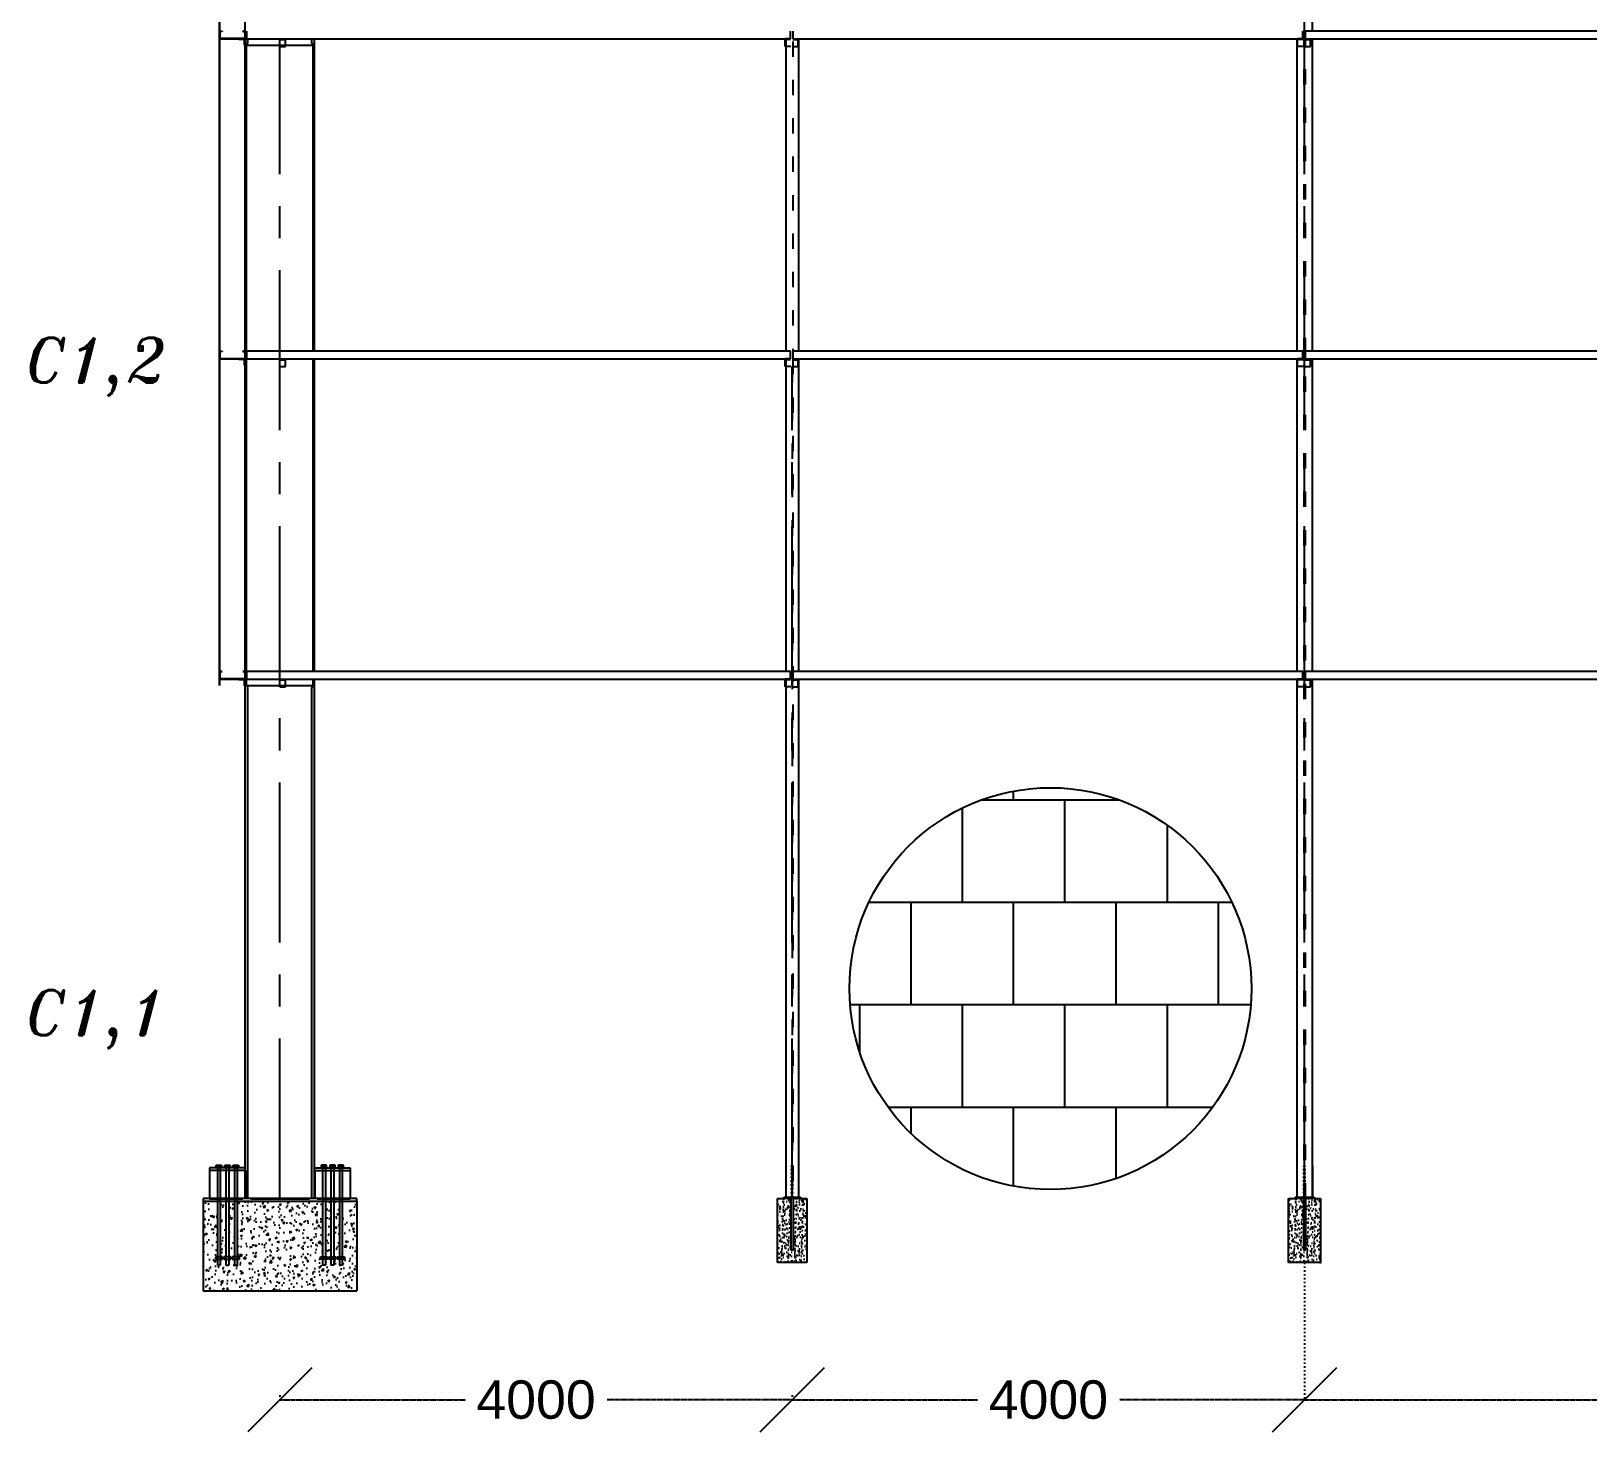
# Model space of a CAD drawing. Header units: inches. Extents: x -15 to 1885144, y -42615 to 866270.
# Drawn here: x 1633093 to 1645245, y 146264 to 157203 of the extents above; entities that cross this region are included whole.
import ezdxf

# ---------------------------------------------------------------- set-up
doc = ezdxf.new("R2010")
doc.units = ezdxf.units.IN
doc.header["$LTSCALE"] = 100
doc.header["$MEASUREMENT"] = 0
for name, pattern in [('CENTER', [2, 1.25, -0.25, 0.25, -0.25]), ('dash line', [30, 12, -18]), ('dash scaled', [15, 12, -3]), ('PHANTOM2', [1.25, 0.625, -0.125, 0.125, -0.125, 0.125, -0.125])]:
    doc.linetypes.add(name, pattern=pattern)
for name, color, linetype in [('axis', 8, 'PHANTOM2'), ('bolt', 1, 'Continuous'), ('corrugated sheet', 6, 'Continuous'), ('dimensions', 10, 'PHANTOM2'), ('layout', 7, 'Continuous'), ('pedestal', 9, 'Continuous'), ('purlins', 4, 'Continuous'), ('sections', 3, 'Continuous'), ('text', 3, 'Continuous')]:
    doc.layers.add(name, color=color, linetype=linetype)
doc.layers.add('weld', color=2, linetype='Continuous', lineweight=35)
doc.styles.get("Standard").update_dxf_attribs({"font": 'arial.ttf'})
doc.styles.add('TEXT-3', font='ITALICT.shx', dxfattribs={"height": 350})
doc.dimstyles.new('Dim_1', dxfattribs={"dimtxt": 300, "dimasz": 500, "dimexe": 0.0625, "dimexo": 0.0625, "dimgap": 100, "dimtad": 0, "dimtih": 1, "dimtoh": 1, "dimdec": 0, "dimzin": 0, "dimdsep": 46, "dimtxsty": 'Standard', "dimblk": 'OBLIQUE', "dimcen": 0.09, "dimclrd": 256, "dimclre": 256, "dimclrt": 256, "dimadec": 0, "dimazin": 0, "dimtm": 1e-09, "dimtfac": 1, "dimtdec": 0, "dimtofl": 0, "dimtmove": 0, "dimatfit": 3, "dimfxl": 1, "dimtfillclr": 256, "dimtolj": 1, "dimtzin": 0, "dimlwe": -1, "dimarcsym": 0})

# ---------------------------------------------------------------- blocks, each defined once
blk = doc.blocks.new('_Oblique')
at = {"color": 0, "linetype": 'ByBlock', "lineweight": -2}
blk.add_line((-0.5, -0.5), (0.5, 0.5), dxfattribs=at)
blk = doc.blocks.new('*D1388')
at = {"layer": 'Defpoints', "color": 0, "ltscale": 0.01, "transparency": 16777216}
for p in [(1635034, 146550), (1639034, 146550), (1639034, 146514)]:
    blk.add_point(p, dxfattribs=at)
at = {"layer": 'dimensions', "linetype": 'dash line', "ltscale": 0.01, "transparency": 16777216}
for p, q in [((1635034, 146550), (1635034, 146514)), ((1639034, 146550), (1639034, 146514))]:
    blk.add_line(p, q, dxfattribs=at)
at = {"layer": 'dimensions', "lineweight": -2, "ltscale": 0.01, "transparency": 16777216}
for p, q in [((1635034, 146514), (1636481, 146514)), ((1639034, 146514), (1637588, 146514))]:
    blk.add_line(p, q, dxfattribs=at)
at = {"layer": 'dimensions', "lineweight": -2, "ltscale": 0.01, "transparency": 16777216, "xscale": 500, "yscale": 500, "zscale": 500, "rotation": 180}
blk.add_blockref('_Oblique', (1635034, 146514), dxfattribs=at)
at = {"layer": 'dimensions', "lineweight": -2, "ltscale": 0.01, "transparency": 16777216, "xscale": 500, "yscale": 500, "zscale": 500}
blk.add_blockref('_Oblique', (1639034, 146514), dxfattribs=at)
at = {"layer": 'dimensions', "ltscale": 0.01, "transparency": 16777216, "insert": (1637034, 146514), "char_height": 300, "attachment_point": 5}
blk.add_mtext('\\A1;4000', dxfattribs=at)
blk = doc.blocks.new('*D1389')
at = {"layer": 'Defpoints', "color": 0, "ltscale": 0.01, "transparency": 16777216}
for p in [(1643034, 147586), (1639034, 146514), (1643034, 146514)]:
    blk.add_point(p, dxfattribs=at)
at = {"layer": 'dimensions', "linetype": 'dash line', "ltscale": 0.01, "transparency": 16777216}
for p, q in [((1643034, 147586), (1643034, 146514)), ((1639034, 146514), (1639034, 146514))]:
    blk.add_line(p, q, dxfattribs=at)
at = {"layer": 'dimensions', "lineweight": -2, "ltscale": 0.01, "transparency": 16777216}
for p, q in [((1639034, 146514), (1640481, 146514)), ((1643034, 146514), (1641588, 146514))]:
    blk.add_line(p, q, dxfattribs=at)
at = {"layer": 'dimensions', "lineweight": -2, "ltscale": 0.01, "transparency": 16777216, "xscale": 500, "yscale": 500, "zscale": 500, "rotation": 180}
blk.add_blockref('_Oblique', (1639034, 146514), dxfattribs=at)
at = {"layer": 'dimensions', "lineweight": -2, "ltscale": 0.01, "transparency": 16777216, "xscale": 500, "yscale": 500, "zscale": 500}
blk.add_blockref('_Oblique', (1643034, 146514), dxfattribs=at)
at = {"layer": 'dimensions', "ltscale": 0.01, "transparency": 16777216, "insert": (1641034, 146514), "char_height": 300, "attachment_point": 5}
blk.add_mtext('\\A1;4000', dxfattribs=at)
blk = doc.blocks.new('*D1390')
at = {"layer": 'Defpoints', "color": 0, "ltscale": 0.01, "transparency": 16777216}
for p in [(1643034, 147586), (1652034, 147586), (1652034, 146514)]:
    blk.add_point(p, dxfattribs=at)
at = {"layer": 'dimensions', "linetype": 'dash line', "ltscale": 0.01, "transparency": 16777216}
for p, q in [((1643034, 147586), (1643034, 146514)), ((1652034, 147586), (1652034, 146514))]:
    blk.add_line(p, q, dxfattribs=at)
at = {"layer": 'dimensions', "lineweight": -2, "ltscale": 0.01, "transparency": 16777216}
for p, q in [((1643034, 146514), (1646987, 146514)), ((1652034, 146514), (1648082, 146514))]:
    blk.add_line(p, q, dxfattribs=at)
at = {"layer": 'dimensions', "lineweight": -2, "ltscale": 0.01, "transparency": 16777216, "xscale": 500, "yscale": 500, "zscale": 500, "rotation": 180}
blk.add_blockref('_Oblique', (1643034, 146514), dxfattribs=at)
at = {"layer": 'dimensions', "lineweight": -2, "ltscale": 0.01, "transparency": 16777216, "xscale": 500, "yscale": 500, "zscale": 500}
blk.add_blockref('_Oblique', (1652034, 146514), dxfattribs=at)
at = {"layer": 'dimensions', "ltscale": 0.01, "transparency": 16777216, "insert": (1647534, 146514), "char_height": 300, "attachment_point": 5}
blk.add_mtext('\\A1;9000', dxfattribs=at)

msp = doc.modelspace()

# ---------------------------------------------------------------- hatches: boundary and pattern name
at = {"layer": 'bolt', "ltscale": 0.01}
h = msp.add_hatch(color=256, dxfattribs=at)
h.dxf.hatch_style = 1
h.paths.add_polyline_path([(1639044.295, 148086.301), (1639044.295, 148096.301), (1639024.295, 148096.301), (1639024.295, 148086.301)])
h = msp.add_hatch(color=256, dxfattribs=at)
h.dxf.hatch_style = 1
h.paths.add_polyline_path([(1643044.378, 148086.301), (1643044.378, 148096.301), (1643024.378, 148096.301), (1643024.378, 148086.301)])
at = {"layer": 'layout', "ltscale": 0.01}
h = msp.add_hatch(dxfattribs=at)
h.set_pattern_fill('AR-B88', color=256, scale=100)
h.set_pattern_definition([(0, (-13237.9, 0), (0, 800), []), (90, (-13237.92, 0), (-400, 800), [800, -800])])
h.paths.add_polyline_path([(1642618.654, 149725.372, 1), (1639480.53, 149725.372, 1)])
at = {"layer": 'pedestal', "ltscale": 10}
h = msp.add_hatch(dxfattribs=at)
h.set_pattern_fill('AR-CONC', color=256, scale=19)
h.set_pattern_definition([(50, (686760.47, 104730.86), (136.279435, -11.922906), [14.25, -156.75]), (355, (686760.47, 104730.86), (-26.362753, 142.916505), [11.4, -125.4]), (100.451444, (686771.83, 104729.86), (109.91668, 130.993598), [12.110636, -133.217001]), (46.1842, (686760.47, 104768.86), (202.775853, -31.448663), [21.375, -235.125]), (96.635635, (686777.37, 104766.24), (177.58577, 185.082534), [18.165965, -199.825614]), (351.184164, (686760.47, 104768.86), (177.58577, 185.082534), [17.1, -188.1]), (21, (686779.47, 104759.36), (113.41234, -76.497589), [14.25, -156.75]), (326, (686779.47, 104759.36), (46.229913, 137.778509), [11.4, -125.4]), (71.451445, (686788.92, 104752.98), (159.642252, 61.280919), [12.110636, -133.217001]), (37.5, (686760.47, 104730.857), (2.3103725, 63.2498322), [0, -123.88, 0, -127.3, 0, -125.875]), (7.5, (686760.47, 104730.86), (49.983212, 74.9382253), [0, -72.58, 0, -121.03, 0, -47.975]), (327.5, (686718.1, 104730.857), (101.426263, -4.2854256), [0, -47.5, 0, -148.2, 0, -196.65]), (317.5, (686699.1, 104730.86), (110.805372, 19.019947), [0, -61.75, 0, -98.42, 0, -139.65])])
h.paths.add_polyline_path([(1635367.378, 148066.301), (1634701.378, 148066.301), (1634701.378, 147631.301), (1634717.878, 147631.301), (1634717.878, 147611.301), (1634701.378, 147611.301), (1634701.378, 147566.301), (1634679.378, 147566.301), (1634679.378, 147611.301), (1634662.878, 147611.301), (1634662.878, 147631.301), (1634679.378, 147631.301), (1634679.378, 148066.301), (1634635.378, 148066.301), (1634635.378, 147631.301), (1634651.878, 147631.301), (1634651.878, 147611.301), (1634635.378, 147611.301), (1634635.378, 147566.301), (1634613.378, 147566.301), (1634613.378, 147611.301), (1634596.878, 147611.301), (1634596.878, 147631.301), (1634613.378, 147631.301), (1634613.378, 148066.301), (1634569.378, 148066.301), (1634569.378, 147631.301), (1634585.878, 147631.301), (1634585.878, 147611.301), (1634569.378, 147611.301), (1634569.378, 147566.301), (1634547.378, 147566.301), (1634547.378, 147611.301), (1634530.878, 147611.301), (1634530.878, 147631.301), (1634547.378, 147631.301), (1634547.378, 148066.301), (1634434.378, 148066.301), (1634434.378, 147366.301), (1635634.378, 147366.301), (1635634.378, 148066.301), (1635521.378, 148066.301), (1635521.378, 147631.301), (1635537.878, 147631.301), (1635537.878, 147611.301), (1635521.378, 147611.301), (1635521.378, 147566.301), (1635499.378, 147566.301), (1635499.378, 147611.301), (1635482.878, 147611.301), (1635482.878, 147631.301), (1635499.378, 147631.301), (1635499.378, 148066.301), (1635455.378, 148066.301), (1635455.378, 147631.301), (1635471.878, 147631.301), (1635471.878, 147611.301), (1635455.378, 147611.301), (1635455.378, 147566.301), (1635433.378, 147566.301), (1635433.378, 147611.301), (1635416.878, 147611.301), (1635416.878, 147631.301), (1635433.378, 147631.301), (1635433.378, 148066.301), (1635389.378, 148066.301), (1635389.378, 147631.301), (1635405.878, 147631.301), (1635405.878, 147611.301), (1635389.378, 147611.301), (1635389.378, 147566.301), (1635367.378, 147566.301), (1635367.378, 147611.301), (1635350.878, 147611.301), (1635350.878, 147631.301), (1635367.378, 147631.301)])
h.paths.add_polyline_path([(1634604.719, 147435.21), (1634684.637, 147435.21), (1634684.637, 147476.425), (1634604.719, 147476.425)], flags=24)
h.paths.add_polyline_path([(1634978.028, 147375.786), (1635089.023, 147375.786), (1635089.023, 147417), (1634978.028, 147417)], flags=24)
at = {"layer": 'pedestal', "ltscale": 0.01}
h = msp.add_hatch(dxfattribs=at)
h.set_pattern_fill('AR-CONC', color=256, scale=10)
h.set_pattern_definition([(50, (688453.67, 103224.605), (71.7260183, -6.2752135), [7.5, -82.5]), (355, (688453.67, 103224.605), (-13.8751334, 75.2192134), [6, -66]), (100.4514445, (688459.65, 103224.08), (57.8508847, 68.943999), [6.374019, -70.114211]), (46.1842, (688453.67, 103244.605), (106.724133, -16.551928), [11.25, -123.75]), (96.635635, (688462.56, 103243.23), (93.466195, 97.41186), [9.561034, -105.171376]), (351.184164, (688453.67, 103244.6), (93.466195, 97.41186), [9, -99]), (21, (688463.67, 103239.605), (59.6907052, -40.261889), [7.5, -82.5]), (326, (688463.67, 103239.605), (24.331533, 72.5150045), [6, -66]), (71.451445, (688468.644, 103236.25), (84.0222377, 32.2531153), [6.374019, -70.114211]), (37.5, (688453.67, 103224.605), (1.2159855, 33.2893854), [0, -65.2, 0, -67, 0, -66.25]), (7.5, (688453.67, 103224.605), (26.3069537, 39.4411712), [0, -38.2, 0, -63.7, 0, -25.25]), (327.5, (688431.37, 103224.605), (53.3822436, -2.2554872), [0, -25, 0, -78, 0, -103.5]), (317.5, (688421.37, 103224.605), (58.318617, 10.0104982), [0, -32.5, 0, -51.8, 0, -73.5])])
h.paths.add_polyline_path([(1639149.378, 147586.301), (1639149.378, 148086.301), (1639109.378, 148086.301), (1639044.295, 148086.301), (1639044.295, 147686.301), (1639024.295, 147686.301), (1639024.295, 148086.301), (1638959.378, 148086.301), (1638919.378, 148086.301), (1638919.378, 147586.301)])
h = msp.add_hatch(dxfattribs=at)
h.set_pattern_fill('AR-CONC', color=256, scale=10)
h.set_pattern_definition([(50, (692453.753, 103224.605), (71.7260183, -6.2752135), [7.5, -82.5]), (355, (692453.75, 103224.605), (-13.8751334, 75.2192134), [6, -66]), (100.4514445, (692459.73, 103224.08), (57.8508847, 68.943999), [6.374019, -70.114211]), (46.1842, (692453.75, 103244.605), (106.724133, -16.551928), [11.25, -123.75]), (96.635635, (692462.65, 103243.23), (93.466195, 97.41186), [9.561034, -105.171376]), (351.184164, (692453.75, 103244.6), (93.466195, 97.41186), [9, -99]), (21, (692463.753, 103239.605), (59.6907052, -40.261889), [7.5, -82.5]), (326, (692463.75, 103239.605), (24.331533, 72.5150045), [6, -66]), (71.451445, (692468.73, 103236.25), (84.0222377, 32.2531153), [6.374019, -70.114211]), (37.5, (692453.753, 103224.605), (1.2159855, 33.2893854), [0, -65.2, 0, -67, 0, -66.25]), (7.5, (692453.753, 103224.605), (26.3069537, 39.4411712), [0, -38.2, 0, -63.7, 0, -25.25]), (327.5, (692431.453, 103224.605), (53.3822436, -2.2554872), [0, -25, 0, -78, 0, -103.5]), (317.5, (692421.453, 103224.605), (58.318617, 10.0104982), [0, -32.5, 0, -51.8, 0, -73.5])])
h.paths.add_polyline_path([(1643159.462, 147586.301), (1643159.462, 148086.301), (1643109.462, 148086.301), (1643044.378, 148086.301), (1643044.378, 147686.301), (1643024.378, 147686.301), (1643024.378, 148086.301), (1642959.462, 148086.301), (1642909.462, 148086.301), (1642909.462, 147586.301)])
at = {"layer": 'purlins', "ltscale": 10}
h = msp.add_hatch(color=256, dxfattribs=at)
h.dxf.hatch_style = 1
h.paths.add_polyline_path([(1634731.878, 157143.095), (1634731.878, 157138.095), (1634741.878, 157138.095), (1634741.878, 157143.095)])
h = msp.add_hatch(color=256, dxfattribs=at)
h.dxf.hatch_style = 1
h.paths.add_polyline_path([(1634731.878, 157143.095), (1634731.878, 157138.095), (1634741.878, 157138.095), (1634741.878, 157143.095)])
at = {"layer": 'purlins', "ltscale": 0.01}
h = msp.add_hatch(color=256, dxfattribs=at)
h.dxf.hatch_style = 1
h.paths.add_polyline_path([(1635064.378, 157137.095), (1635064.378, 157143.095), (1635054.378, 157143.095), (1635054.378, 157137.095)])
h = msp.add_hatch(color=256, dxfattribs=at)
h.dxf.hatch_style = 1
h.paths.add_polyline_path([(1638994.378, 157137.095), (1638994.378, 157143.095), (1639004.378, 157143.095), (1639004.378, 157137.095)])
h = msp.add_hatch(color=256, dxfattribs=at)
h.dxf.hatch_style = 1
h.paths.add_polyline_path([(1639064.378, 157137.095), (1639064.378, 157143.095), (1639054.378, 157143.095), (1639054.378, 157137.095)])
h = msp.add_hatch(color=256, dxfattribs=at)
h.dxf.hatch_style = 1
h.paths.add_polyline_path([(1642994.378, 157137.095), (1642994.378, 157143.095), (1643004.378, 157143.095), (1643004.378, 157137.095)])
h = msp.add_hatch(color=256, dxfattribs=at)
h.dxf.hatch_style = 1
h.paths.add_polyline_path([(1643064.378, 157137.095), (1643064.378, 157143.095), (1643054.378, 157143.095), (1643054.378, 157137.095)])
at = {"layer": 'purlins', "ltscale": 10}
h = msp.add_hatch(color=256, dxfattribs=at)
h.dxf.hatch_style = 1
h.paths.add_polyline_path([(1634731.878, 154643.095), (1634731.878, 154638.095), (1634741.878, 154638.095), (1634741.878, 154643.095)])
h = msp.add_hatch(color=256, dxfattribs=at)
h.dxf.hatch_style = 1
h.paths.add_polyline_path([(1634731.878, 154643.095), (1634731.878, 154638.095), (1634741.878, 154638.095), (1634741.878, 154643.095)])
at = {"layer": 'purlins', "ltscale": 0.01}
h = msp.add_hatch(color=256, dxfattribs=at)
h.dxf.hatch_style = 1
h.paths.add_polyline_path([(1635064.378, 154637.095), (1635064.378, 154643.095), (1635054.378, 154643.095), (1635054.378, 154637.095)])
h = msp.add_hatch(color=256, dxfattribs=at)
h.dxf.hatch_style = 1
h.paths.add_polyline_path([(1638994.378, 154637.095), (1638994.378, 154643.095), (1639004.378, 154643.095), (1639004.378, 154637.095)])
h = msp.add_hatch(color=256, dxfattribs=at)
h.dxf.hatch_style = 1
h.paths.add_polyline_path([(1639064.378, 154637.095), (1639064.378, 154643.095), (1639054.378, 154643.095), (1639054.378, 154637.095)])
h = msp.add_hatch(color=256, dxfattribs=at)
h.dxf.hatch_style = 1
h.paths.add_polyline_path([(1642994.378, 154637.095), (1642994.378, 154643.095), (1643004.378, 154643.095), (1643004.378, 154637.095)])
h = msp.add_hatch(color=256, dxfattribs=at)
h.dxf.hatch_style = 1
h.paths.add_polyline_path([(1643064.378, 154637.095), (1643064.378, 154643.095), (1643054.378, 154643.095), (1643054.378, 154637.095)])
at = {"layer": 'purlins', "ltscale": 10}
h = msp.add_hatch(color=256, dxfattribs=at)
h.dxf.hatch_style = 1
h.paths.add_polyline_path([(1634731.878, 152143.095), (1634731.878, 152138.095), (1634741.878, 152138.095), (1634741.878, 152143.095)])
at = {"layer": 'purlins', "ltscale": 0.01}
h = msp.add_hatch(color=256, dxfattribs=at)
h.dxf.hatch_style = 1
h.paths.add_polyline_path([(1635064.378, 152137.095), (1635064.378, 152143.095), (1635054.378, 152143.095), (1635054.378, 152137.095)])
h = msp.add_hatch(color=256, dxfattribs=at)
h.dxf.hatch_style = 1
h.paths.add_polyline_path([(1638994.378, 152137.095), (1638994.378, 152143.095), (1639004.378, 152143.095), (1639004.378, 152137.095)])
h = msp.add_hatch(color=256, dxfattribs=at)
h.dxf.hatch_style = 1
h.paths.add_polyline_path([(1639064.378, 152137.095), (1639064.378, 152143.095), (1639054.378, 152143.095), (1639054.378, 152137.095)])
h = msp.add_hatch(color=256, dxfattribs=at)
h.dxf.hatch_style = 1
h.paths.add_polyline_path([(1642994.378, 152137.095), (1642994.378, 152143.095), (1643004.378, 152143.095), (1643004.378, 152137.095)])
h = msp.add_hatch(color=256, dxfattribs=at)
h.dxf.hatch_style = 1
h.paths.add_polyline_path([(1643064.378, 152137.095), (1643064.378, 152143.095), (1643054.378, 152143.095), (1643054.378, 152137.095)])

# ---------------------------------------------------------------- linework, layer by layer
at = {"layer": 'axis', "linetype": 'CENTER', "ltscale": 10}
for p, q in [((1643034.378, 148086.301), (1643034.378, 165895.986)), ((1635034.378, 148086.301), (1635034.378, 157143.095)), ((1639034.378, 148086.301), (1639034.378, 154583.095))]:
    msp.add_line(p, q, dxfattribs=at)
at = {"layer": 'bolt'}
for p, q in [((1634537.378, 148326.301), (1634537.378, 148346.301)), ((1634537.378, 148346.301), (1634579.378, 148346.301)), ((1634547.378, 148326.301), (1634537.378, 148326.301)), ((1634547.378, 148346.301), (1634547.378, 148326.301)), ((1634558.378, 148346.301), (1634558.378, 148326.301)), ((1634569.378, 148346.301), (1634569.378, 148326.301)), ((1634579.378, 148346.301), (1634579.378, 148326.301)), ((1634603.378, 148326.301), (1634603.378, 148346.301)), ((1634603.378, 148346.301), (1634645.378, 148346.301)), ((1634613.378, 148346.301), (1634613.378, 148326.301)), ((1634624.378, 148346.301), (1634624.378, 148326.301)), ((1634635.378, 148346.301), (1634635.378, 148326.301)), ((1634645.378, 148346.301), (1634645.378, 148326.301)), ((1634669.378, 148326.301), (1634669.378, 148346.301)), ((1634669.378, 148346.301), (1634711.378, 148346.301)), ((1634679.378, 148346.301), (1634679.378, 148326.301)), ((1634690.378, 148346.301), (1634690.378, 148326.301)), ((1634701.378, 148346.301), (1634701.378, 148326.301)), ((1634711.378, 148346.301), (1634711.378, 148326.301)), ((1635399.378, 148346.301), (1635357.378, 148346.301)), ((1635357.378, 148346.301), (1635357.378, 148326.301)), ((1635367.378, 148346.301), (1635367.378, 148326.301)), ((1635378.378, 148346.301), (1635378.378, 148326.301)), ((1635389.378, 148346.301), (1635389.378, 148326.301)), ((1635399.378, 148326.301), (1635399.378, 148346.301)), ((1635465.378, 148346.301), (1635423.378, 148346.301)), ((1635423.378, 148346.301), (1635423.378, 148326.301)), ((1635433.378, 148346.301), (1635433.378, 148326.301)), ((1635444.378, 148346.301), (1635444.378, 148326.301)), ((1635455.378, 148346.301), (1635455.378, 148326.301)), ((1635465.378, 148326.301), (1635465.378, 148346.301)), ((1635531.378, 148346.301), (1635489.378, 148346.301)), ((1635489.378, 148346.301), (1635489.378, 148326.301)), ((1635499.378, 148346.301), (1635499.378, 148326.301)), ((1635510.378, 148346.301), (1635510.378, 148326.301)), ((1635521.378, 148346.301), (1635521.378, 148326.301)), ((1635521.378, 148326.301), (1635531.378, 148326.301)), ((1635531.378, 148326.301), (1635531.378, 148346.301)), ((1634547.378, 148066.301), (1634547.378, 147566.301)), ((1634569.378, 148066.301), (1634569.378, 147566.301)), ((1634613.378, 148066.301), (1634613.378, 147566.301)), ((1634635.378, 148066.301), (1634635.378, 147566.301)), ((1634679.378, 148066.301), (1634679.378, 147566.301)), ((1634701.378, 148066.301), (1634701.378, 147566.301)), ((1635367.378, 148066.301), (1635367.378, 147566.301)), ((1635389.378, 148066.301), (1635389.378, 147566.301)), ((1635433.378, 148066.301), (1635433.378, 147566.301)), ((1635455.378, 148066.301), (1635455.378, 147566.301)), ((1635499.378, 148066.301), (1635499.378, 147566.301)), ((1635521.378, 148066.301), (1635521.378, 147566.301)), ((1634585.878, 147631.301), (1634530.878, 147631.301)), ((1634530.878, 147631.301), (1634530.878, 147611.301)), ((1634530.878, 147611.301), (1634585.878, 147611.301)), ((1634547.378, 147566.301), (1634569.378, 147566.301)), ((1634585.878, 147611.301), (1634585.878, 147631.301)), ((1634651.878, 147631.301), (1634596.878, 147631.301)), ((1634596.878, 147631.301), (1634596.878, 147611.301)), ((1634596.878, 147611.301), (1634651.878, 147611.301)), ((1634613.378, 147566.301), (1634635.378, 147566.301)), ((1634651.878, 147611.301), (1634651.878, 147631.301)), ((1634717.878, 147631.301), (1634662.878, 147631.301)), ((1634662.878, 147631.301), (1634662.878, 147611.301)), ((1634662.878, 147611.301), (1634717.878, 147611.301)), ((1634679.378, 147566.301), (1634701.378, 147566.301)), ((1634717.878, 147611.301), (1634717.878, 147631.301)), ((1635350.878, 147631.301), (1635405.878, 147631.301)), ((1635350.878, 147611.301), (1635350.878, 147631.301)), ((1635405.878, 147611.301), (1635350.878, 147611.301)), ((1635389.378, 147566.301), (1635367.378, 147566.301)), ((1635405.878, 147631.301), (1635405.878, 147611.301)), ((1635416.878, 147631.301), (1635471.878, 147631.301)), ((1635416.878, 147611.301), (1635416.878, 147631.301)), ((1635471.878, 147611.301), (1635416.878, 147611.301)), ((1635455.378, 147566.301), (1635433.378, 147566.301)), ((1635471.878, 147631.301), (1635471.878, 147611.301)), ((1635482.878, 147631.301), (1635537.878, 147631.301)), ((1635482.878, 147611.301), (1635482.878, 147631.301)), ((1635537.878, 147611.301), (1635482.878, 147611.301)), ((1635521.378, 147566.301), (1635499.378, 147566.301)), ((1635537.878, 147631.301), (1635537.878, 147611.301))]:
    msp.add_line(p, q, dxfattribs=at)
at = {"layer": 'bolt', "linetype": 'dash scaled'}
for p, q in [((1634547.378, 148326.301), (1634547.378, 148066.301)), ((1634569.378, 148326.301), (1634569.378, 148066.301)), ((1634613.378, 148326.301), (1634613.378, 148066.301)), ((1634635.378, 148326.301), (1634635.378, 148066.301)), ((1634679.378, 148326.301), (1634679.378, 148066.301)), ((1634701.378, 148326.301), (1634701.378, 148066.301)), ((1635367.378, 148326.301), (1635367.378, 148066.301)), ((1635389.378, 148326.301), (1635389.378, 148066.301)), ((1635433.378, 148326.301), (1635433.378, 148066.301)), ((1635455.378, 148326.301), (1635455.378, 148066.301)), ((1635499.378, 148326.301), (1635499.378, 148066.301)), ((1635521.378, 148326.301), (1635521.378, 148066.301))]:
    msp.add_line(p, q, dxfattribs=at)
at = {"layer": 'bolt', "ltscale": 0.01}
for p, q in [((1639024.295, 148096.301), (1639024.295, 148086.301)), ((1639024.295, 148086.301), (1639024.295, 147686.301)), ((1639044.295, 148096.301), (1639044.295, 148086.301)), ((1639044.295, 147686.301), (1639044.295, 148086.301)), ((1643024.378, 148096.301), (1643024.378, 148086.301)), ((1643024.378, 148086.301), (1643024.378, 147686.301)), ((1643044.378, 148096.301), (1643044.378, 148086.301)), ((1643044.378, 147686.301), (1643044.378, 148086.301)), ((1639024.295, 147686.301), (1639044.295, 147686.301)), ((1643024.378, 147686.301), (1643044.378, 147686.301))]:
    msp.add_line(p, q, dxfattribs=at)
at = {"layer": 'corrugated sheet', "ltscale": 10}
for p, q in [((1634563.878, 152093.095), (1634563.878, 161444.986)), ((1634564.378, 152093.095), (1634564.378, 161444.986))]:
    msp.add_line(p, q, dxfattribs=at)
at = {"layer": 'layout', "linetype": 'dash line', "ltscale": 0.1}
for p, q in [((1643029.378, 162006.957), (1643029.378, 148086.301)), ((1643039.378, 162006.957), (1643039.378, 148086.301)), ((1639039.378, 161622.957), (1639039.378, 154703.095)), ((1639039.378, 154643.095), (1639039.378, 148086.301)), ((1639034.378, 154583.095), (1639034.378, 148086.301))]:
    msp.add_line(p, q, dxfattribs=at)
at = {"layer": 'layout', "linetype": 'Continuous', "ltscale": 0.01}
for p, q in [((1634764.378, 148086.301), (1634764.378, 161213.037)), ((1634784.378, 157110.416), (1634784.378, 157143.095)), ((1635284.378, 157110.416), (1635284.378, 157143.095)), ((1635304.378, 154703.095), (1635304.378, 157143.095)), ((1635304.378, 152203.095), (1635304.378, 154643.095)), ((1635284.378, 148086.301), (1635284.378, 152075.775)), ((1635304.378, 148086.301), (1635304.378, 152143.095))]:
    msp.add_line(p, q, dxfattribs=at)
at = {"layer": 'layout', "ltscale": 0.01}
for p, q in [((1643094.378, 159142.73), (1643094.378, 157202.73)), ((1638984.378, 157143.095), (1638984.378, 154703.095)), ((1639084.378, 157143.095), (1639084.378, 154703.095)), ((1642974.378, 157143.095), (1642974.378, 154703.095)), ((1643094.378, 157142.73), (1643094.378, 154702.73)), ((1638984.378, 154643.095), (1638984.378, 152203.095)), ((1639084.378, 154643.095), (1639084.378, 152203.095)), ((1642974.378, 154643.095), (1642974.378, 152203.095)), ((1643094.378, 154642.73), (1643094.378, 152202.73)), ((1638984.378, 152143.095), (1638984.378, 148096.301)), ((1639084.378, 152143.095), (1639084.378, 148096.301)), ((1642974.378, 152143.095), (1642974.378, 148086.301)), ((1643094.378, 152142.73), (1643094.378, 148086.301))]:
    msp.add_line(p, q, dxfattribs=at)
at = {"layer": 'layout', "ltscale": 10}
for p, q in [((1634764.378, 157093.095), (1634784.378, 157093.095)), ((1634774.378, 157093.095), (1634784.378, 157110.416)), ((1634774.378, 152093.095), (1634774.378, 157093.095)), ((1634784.378, 157093.095), (1635304.378, 157093.095)), ((1635294.378, 157093.095), (1635284.378, 157110.416)), ((1635284.378, 157093.095), (1635304.378, 157093.095)), ((1635294.378, 154703.095), (1635294.378, 157093.095)), ((1635294.378, 152203.095), (1635294.378, 154643.095)), ((1634764.378, 152093.095), (1634774.378, 152093.095)), ((1634774.378, 152093.095), (1635294.378, 152093.095)), ((1634784.378, 152075.775), (1634774.378, 152093.095)), ((1635284.378, 152075.775), (1635294.378, 152093.095)), ((1635294.378, 152093.095), (1635294.378, 152143.095)), ((1635294.378, 152093.095), (1635304.378, 152093.095))]:
    msp.add_line(p, q, dxfattribs=at)
at = {"layer": 'layout'}
msp.add_line((1634784.378, 148086.301), (1634784.378, 152075.775), dxfattribs=at)
at = {"layer": 'layout', "ltscale": 0.01}
msp.add_circle((1641049.592, 149725.372), 1569.062, dxfattribs=at)
at = {"layer": 'pedestal', "ltscale": 10}
for p, q in [((1634434.378, 148066.301), (1634434.378, 147366.301)), ((1635634.378, 148066.301), (1635634.378, 147366.301)), ((1634434.378, 147366.301), (1635634.378, 147366.301))]:
    msp.add_line(p, q, dxfattribs=at)
at = {"layer": 'pedestal', "ltscale": 0.01}
for p, q in [((1638919.378, 147586.301), (1638919.378, 148086.301)), ((1638919.378, 148086.301), (1638969.378, 148086.301)), ((1639099.378, 148086.301), (1639149.378, 148086.301)), ((1639149.378, 148086.301), (1639149.378, 147586.301)), ((1642909.462, 147586.301), (1642909.462, 148086.301)), ((1642909.462, 148086.301), (1642959.462, 148086.301)), ((1643109.462, 148086.301), (1643159.462, 148086.301)), ((1643159.462, 148086.301), (1643159.462, 147586.301)), ((1639149.378, 147586.301), (1638919.378, 147586.301)), ((1643159.462, 147586.301), (1642909.462, 147586.301))]:
    msp.add_line(p, q, dxfattribs=at)
at = {"layer": 'purlins', "ltscale": 10}
for p, q in [((1634564.378, 157143.095), (1634564.378, 157203.095)), ((1634564.378, 157203.095), (1634584.378, 157203.095)), ((1634564.378, 157143.095), (1634564.378, 157203.095)), ((1634564.378, 157203.095), (1634584.378, 157203.095)), ((1634564.378, 157143.095), (1634764.378, 157143.095)), ((1634564.378, 157143.095), (1634764.378, 157143.095)), ((1634584.378, 157201.095), (1634566.378, 157201.095)), ((1634566.378, 157201.095), (1634566.378, 157145.095)), ((1634584.378, 157201.095), (1634566.378, 157201.095)), ((1634566.378, 157201.095), (1634566.378, 157145.095)), ((1634762.378, 157145.095), (1634566.378, 157145.095)), ((1634762.378, 157145.095), (1634566.378, 157145.095)), ((1634584.378, 157203.095), (1634584.378, 157201.095)), ((1634584.378, 157203.095), (1634584.378, 157201.095)), ((1634714.378, 157138.095), (1634714.378, 157143.095)), ((1634714.378, 157143.095), (1634764.378, 157143.095)), ((1634714.378, 157138.095), (1634714.378, 157143.095)), ((1634714.378, 157143.095), (1634764.378, 157143.095)), ((1634759.378, 157138.095), (1634714.378, 157138.095)), ((1634759.378, 157138.095), (1634714.378, 157138.095)), ((1634731.878, 157138.095), (1634731.878, 157143.095)), ((1634731.878, 157138.095), (1634731.878, 157143.095)), ((1634741.878, 157138.095), (1634741.878, 157143.095)), ((1634741.878, 157138.095), (1634741.878, 157143.095)), ((1634764.378, 157203.095), (1634744.378, 157203.095)), ((1634744.378, 157203.095), (1634744.378, 157201.095)), ((1634764.378, 157203.095), (1634744.378, 157203.095)), ((1634744.378, 157203.095), (1634744.378, 157201.095)), ((1634744.378, 157201.095), (1634762.378, 157201.095)), ((1634744.378, 157201.095), (1634762.378, 157201.095)), ((1634759.378, 157093.095), (1634759.378, 157138.095)), ((1634759.378, 157093.095), (1634759.378, 157138.095)), ((1634762.378, 157201.095), (1634762.378, 157145.095)), ((1634762.378, 157201.095), (1634762.378, 157145.095)), ((1634764.378, 157143.095), (1634764.378, 157203.095)), ((1634764.378, 157143.095), (1634764.378, 157203.095)), ((1634764.378, 157143.095), (1634764.378, 157093.095)), ((1634764.378, 157143.095), (1634764.378, 157093.095)), ((1634764.378, 157093.095), (1634759.378, 157093.095)), ((1634764.378, 157093.095), (1634759.378, 157093.095)), ((1634564.378, 154643.095), (1634564.378, 154703.095)), ((1634564.378, 154703.095), (1634584.378, 154703.095)), ((1634564.378, 154643.095), (1634564.378, 154703.095)), ((1634564.378, 154703.095), (1634584.378, 154703.095)), ((1634564.378, 154643.095), (1634764.378, 154643.095)), ((1634564.378, 154643.095), (1634764.378, 154643.095)), ((1634584.378, 154701.095), (1634566.378, 154701.095)), ((1634566.378, 154701.095), (1634566.378, 154645.095)), ((1634584.378, 154701.095), (1634566.378, 154701.095)), ((1634566.378, 154701.095), (1634566.378, 154645.095)), ((1634762.378, 154645.095), (1634566.378, 154645.095)), ((1634762.378, 154645.095), (1634566.378, 154645.095)), ((1634584.378, 154703.095), (1634584.378, 154701.095)), ((1634584.378, 154703.095), (1634584.378, 154701.095)), ((1634714.378, 154638.095), (1634714.378, 154643.095)), ((1634714.378, 154643.095), (1634764.378, 154643.095)), ((1634714.378, 154638.095), (1634714.378, 154643.095)), ((1634714.378, 154643.095), (1634764.378, 154643.095)), ((1634759.378, 154638.095), (1634714.378, 154638.095)), ((1634759.378, 154638.095), (1634714.378, 154638.095)), ((1634731.878, 154638.095), (1634731.878, 154643.095)), ((1634731.878, 154638.095), (1634731.878, 154643.095)), ((1634741.878, 154638.095), (1634741.878, 154643.095)), ((1634741.878, 154638.095), (1634741.878, 154643.095)), ((1634764.378, 154703.095), (1634744.378, 154703.095)), ((1634744.378, 154703.095), (1634744.378, 154701.095)), ((1634764.378, 154703.095), (1634744.378, 154703.095)), ((1634744.378, 154703.095), (1634744.378, 154701.095)), ((1634744.378, 154701.095), (1634762.378, 154701.095)), ((1634744.378, 154701.095), (1634762.378, 154701.095)), ((1634759.378, 154593.095), (1634759.378, 154638.095)), ((1634759.378, 154593.095), (1634759.378, 154638.095)), ((1634764.378, 154593.095), (1634759.378, 154593.095)), ((1634764.378, 154593.095), (1634759.378, 154593.095)), ((1634762.378, 154701.095), (1634762.378, 154645.095)), ((1634762.378, 154701.095), (1634762.378, 154645.095)), ((1634764.378, 154643.095), (1634764.378, 154703.095)), ((1634764.378, 154643.095), (1634764.378, 154703.095)), ((1634764.378, 154643.095), (1634764.378, 154593.095)), ((1634764.378, 154643.095), (1634764.378, 154593.095)), ((1634564.378, 152143.095), (1634564.378, 152203.095)), ((1634564.378, 152203.095), (1634584.378, 152203.095)), ((1634584.378, 152201.095), (1634566.378, 152201.095)), ((1634566.378, 152201.095), (1634566.378, 152145.095)), ((1634584.378, 152203.095), (1634584.378, 152201.095)), ((1634764.378, 152203.095), (1634744.378, 152203.095)), ((1634744.378, 152203.095), (1634744.378, 152201.095)), ((1634744.378, 152201.095), (1634762.378, 152201.095)), ((1634762.378, 152201.095), (1634762.378, 152145.095)), ((1634764.378, 152143.095), (1634764.378, 152203.095)), ((1634564.378, 152143.095), (1634764.378, 152143.095)), ((1634762.378, 152145.095), (1634566.378, 152145.095)), ((1634714.378, 152138.095), (1634714.378, 152143.095)), ((1634714.378, 152143.095), (1634764.378, 152143.095)), ((1634759.378, 152138.095), (1634714.378, 152138.095)), ((1634731.878, 152138.095), (1634731.878, 152143.095)), ((1634741.878, 152138.095), (1634741.878, 152143.095)), ((1634759.378, 152093.095), (1634759.378, 152138.095)), ((1634764.378, 152093.095), (1634759.378, 152093.095)), ((1634764.378, 152143.095), (1634764.378, 152093.095))]:
    msp.add_line(p, q, dxfattribs=at)
at = {"layer": 'purlins', "ltscale": 0.01}
for p, q in [((1634774.378, 157203.095), (1634774.378, 157143.095)), ((1634774.49, 157203.095), (1634774.49, 157143.095)), ((1634774.49, 157143.095), (1639019.378, 157143.095)), ((1634774.49, 157143.095), (1635054.378, 157143.095)), ((1635034.378, 157143.095), (1635079.378, 157143.095)), ((1635034.378, 157137.095), (1635034.378, 157143.095)), ((1635054.378, 157143.095), (1635054.378, 157137.095)), ((1635064.378, 157143.095), (1635064.378, 157137.095)), ((1635079.378, 157137.095), (1635079.378, 157143.095)), ((1638979.378, 157137.095), (1638979.378, 157143.095)), ((1639019.378, 157143.095), (1638979.378, 157143.095)), ((1638994.378, 157143.095), (1638994.378, 157137.095)), ((1639004.378, 157143.095), (1639004.378, 157137.095)), ((1639019.378, 157143.095), (1639019.378, 157203.095)), ((1639039.378, 157203.095), (1639039.378, 157143.095)), ((1639039.378, 157143.095), (1639079.378, 157143.095)), ((1639039.378, 157143.095), (1643019.378, 157143.095)), ((1639054.378, 157143.095), (1639054.378, 157137.095)), ((1639064.378, 157143.095), (1639064.378, 157137.095)), ((1639079.378, 157137.095), (1639079.378, 157143.095)), ((1642979.378, 157137.095), (1642979.378, 157143.095)), ((1643019.378, 157143.095), (1642979.378, 157143.095)), ((1642994.378, 157143.095), (1642994.378, 157137.095)), ((1643004.378, 157143.095), (1643004.378, 157137.095)), ((1643004.378, 157142.73), (1651989.378, 157142.73)), ((1643019.378, 157143.095), (1643019.378, 157203.095)), ((1643039.378, 157203.095), (1643039.378, 157143.095)), ((1643039.378, 157143.095), (1643079.378, 157143.095)), ((1652029.378, 157202.73), (1643039.385, 157202.73)), ((1643054.378, 157143.095), (1643054.378, 157137.095)), ((1643064.378, 157143.095), (1643064.378, 157137.095)), ((1643079.378, 157137.095), (1643079.378, 157143.095)), ((1635034.378, 157083.095), (1635034.378, 157137.095)), ((1635034.378, 157137.095), (1635039.378, 157137.095)), ((1635034.378, 157083.095), (1635079.378, 157083.095)), ((1635039.378, 157137.095), (1635079.378, 157137.095)), ((1635079.378, 157083.095), (1635079.378, 157137.095)), ((1639019.378, 157137.095), (1638979.378, 157137.095)), ((1638979.378, 157083.095), (1638979.378, 157137.095)), ((1639024.378, 157083.095), (1638979.378, 157083.095)), ((1639034.378, 157083.095), (1639079.378, 157083.095)), ((1639039.378, 157137.095), (1639079.378, 157137.095)), ((1639079.378, 157083.095), (1639079.378, 157137.095)), ((1643034.378, 157137.095), (1642979.378, 157137.095)), ((1642979.378, 157083.095), (1642979.378, 157137.095)), ((1643034.378, 157083.095), (1642979.378, 157083.095)), ((1643034.378, 157137.095), (1643079.378, 157137.095)), ((1643034.378, 157083.095), (1643079.378, 157083.095)), ((1643079.378, 157083.095), (1643079.378, 157137.095)), ((1634774.378, 154703.095), (1634774.378, 154643.095)), ((1639019.378, 154703.095), (1634774.49, 154703.095)), ((1634774.49, 154703.095), (1634774.49, 154643.095)), ((1634774.49, 154643.095), (1639019.378, 154643.095)), ((1634774.49, 154643.095), (1635054.378, 154643.095)), ((1635034.378, 154643.095), (1635079.378, 154643.095)), ((1635034.378, 154637.095), (1635034.378, 154643.095)), ((1635034.378, 154583.095), (1635034.378, 154637.095)), ((1635034.378, 154637.095), (1635039.378, 154637.095)), ((1635039.378, 154637.095), (1635079.378, 154637.095)), ((1635054.378, 154643.095), (1635054.378, 154637.095)), ((1635064.378, 154643.095), (1635064.378, 154637.095)), ((1635079.378, 154637.095), (1635079.378, 154643.095)), ((1635079.378, 154583.095), (1635079.378, 154637.095)), ((1638979.378, 154637.095), (1638979.378, 154643.095)), ((1639019.378, 154643.095), (1638979.378, 154643.095)), ((1639019.378, 154637.095), (1638979.378, 154637.095)), ((1638979.378, 154583.095), (1638979.378, 154637.095)), ((1638994.378, 154643.095), (1638994.378, 154637.095)), ((1639004.378, 154643.095), (1639004.378, 154637.095)), ((1639019.378, 154643.095), (1639019.378, 154703.095)), ((1643019.378, 154703.095), (1639039.378, 154703.095)), ((1639039.378, 154703.095), (1639039.378, 154643.095)), ((1639039.378, 154643.095), (1639079.378, 154643.095)), ((1639039.378, 154643.095), (1643019.378, 154643.095)), ((1639039.378, 154637.095), (1639079.378, 154637.095)), ((1639054.378, 154643.095), (1639054.378, 154637.095)), ((1639064.378, 154643.095), (1639064.378, 154637.095)), ((1639079.378, 154637.095), (1639079.378, 154643.095)), ((1639079.378, 154583.095), (1639079.378, 154637.095)), ((1642979.378, 154637.095), (1642979.378, 154643.095)), ((1643019.378, 154643.095), (1642979.378, 154643.095)), ((1643034.378, 154637.095), (1642979.378, 154637.095)), ((1642979.378, 154583.095), (1642979.378, 154637.095)), ((1642994.378, 154643.095), (1642994.378, 154637.095)), ((1643004.378, 154643.095), (1643004.378, 154637.095)), ((1643004.378, 154642.73), (1651989.378, 154642.73)), ((1643019.378, 154643.095), (1643019.378, 154703.095)), ((1643034.378, 154637.095), (1643079.378, 154637.095)), ((1643039.378, 154703.095), (1643039.378, 154643.095)), ((1643039.378, 154643.095), (1643079.378, 154643.095)), ((1652029.378, 154702.73), (1643039.385, 154702.73)), ((1643054.378, 154643.095), (1643054.378, 154637.095)), ((1643064.378, 154643.095), (1643064.378, 154637.095)), ((1643079.378, 154637.095), (1643079.378, 154643.095)), ((1643079.378, 154583.095), (1643079.378, 154637.095)), ((1635034.378, 154583.095), (1635079.378, 154583.095)), ((1639024.378, 154583.095), (1638979.378, 154583.095)), ((1639034.378, 154583.095), (1639079.378, 154583.095)), ((1643034.378, 154583.095), (1642979.378, 154583.095)), ((1643034.378, 154583.095), (1643079.378, 154583.095)), ((1634774.378, 152203.095), (1634774.378, 152143.095)), ((1639019.378, 152203.095), (1634774.49, 152203.095)), ((1634774.49, 152203.095), (1634774.49, 152143.095)), ((1639019.378, 152143.095), (1639019.378, 152203.095)), ((1643019.378, 152203.095), (1639039.378, 152203.095)), ((1639039.378, 152203.095), (1639039.378, 152143.095)), ((1643019.378, 152143.095), (1643019.378, 152203.095)), ((1643039.378, 152203.095), (1643039.378, 152143.095)), ((1652029.378, 152202.73), (1643039.385, 152202.73)), ((1634774.49, 152143.095), (1639019.378, 152143.095)), ((1634774.49, 152143.095), (1635054.378, 152143.095)), ((1635034.378, 152143.095), (1635079.378, 152143.095)), ((1635034.378, 152137.095), (1635034.378, 152143.095)), ((1635034.378, 152083.095), (1635034.378, 152137.095)), ((1635034.378, 152137.095), (1635039.378, 152137.095)), ((1635034.378, 152083.095), (1635079.378, 152083.095)), ((1635039.378, 152137.095), (1635079.378, 152137.095)), ((1635054.378, 152143.095), (1635054.378, 152137.095)), ((1635064.378, 152143.095), (1635064.378, 152137.095)), ((1635079.378, 152137.095), (1635079.378, 152143.095)), ((1635079.378, 152083.095), (1635079.378, 152137.095)), ((1638979.378, 152137.095), (1638979.378, 152143.095)), ((1639019.378, 152143.095), (1638979.378, 152143.095)), ((1639019.378, 152137.095), (1638979.378, 152137.095)), ((1638979.378, 152083.095), (1638979.378, 152137.095)), ((1639024.378, 152083.095), (1638979.378, 152083.095)), ((1638994.378, 152143.095), (1638994.378, 152137.095)), ((1639004.378, 152143.095), (1639004.378, 152137.095)), ((1639034.378, 152083.095), (1639079.378, 152083.095)), ((1639039.378, 152143.095), (1643019.378, 152143.095)), ((1639039.378, 152143.095), (1639079.378, 152143.095)), ((1639039.378, 152137.095), (1639079.378, 152137.095)), ((1639054.378, 152143.095), (1639054.378, 152137.095)), ((1639064.378, 152143.095), (1639064.378, 152137.095)), ((1639079.378, 152137.095), (1639079.378, 152143.095)), ((1639079.378, 152083.095), (1639079.378, 152137.095)), ((1642979.378, 152137.095), (1642979.378, 152143.095)), ((1643019.378, 152143.095), (1642979.378, 152143.095)), ((1643034.378, 152137.095), (1642979.378, 152137.095)), ((1642979.378, 152083.095), (1642979.378, 152137.095)), ((1643034.378, 152083.095), (1642979.378, 152083.095)), ((1642994.378, 152143.095), (1642994.378, 152137.095)), ((1643004.378, 152143.095), (1643004.378, 152137.095)), ((1643004.378, 152142.73), (1651989.378, 152142.73)), ((1643034.378, 152137.095), (1643079.378, 152137.095)), ((1643034.378, 152083.095), (1643079.378, 152083.095)), ((1643039.378, 152143.095), (1643079.378, 152143.095)), ((1643054.378, 152143.095), (1643054.378, 152137.095)), ((1643064.378, 152143.095), (1643064.378, 152137.095)), ((1643079.378, 152137.095), (1643079.378, 152143.095)), ((1643079.378, 152083.095), (1643079.378, 152137.095))]:
    msp.add_line(p, q, dxfattribs=at)
at = {"layer": 'sections'}
for p, q in [((1634764.378, 148086.301), (1634764.378, 148910.209)), ((1635284.378, 148086.301), (1635284.378, 148910.209)), ((1635304.378, 148086.301), (1635304.378, 148910.209)), ((1634764.378, 148326.301), (1634484.378, 148326.301)), ((1634484.378, 148326.301), (1634484.378, 148306.301)), ((1634764.378, 148306.301), (1634484.378, 148306.301)), ((1634484.378, 148306.301), (1634484.378, 148086.301)), ((1635304.378, 148326.301), (1635584.378, 148326.301)), ((1635304.378, 148306.301), (1635584.378, 148306.301)), ((1635584.378, 148326.301), (1635584.378, 148306.301)), ((1635584.378, 148306.301), (1635584.378, 148086.301)), ((1635634.378, 148086.301), (1634434.378, 148086.301)), ((1634434.378, 148086.301), (1634434.378, 148066.301)), ((1634434.378, 148066.301), (1635634.378, 148066.301)), ((1635634.378, 148066.301), (1635634.378, 148086.301))]:
    msp.add_line(p, q, dxfattribs=at)
at = {"layer": 'sections', "ltscale": 0.01}
for p, q in [((1638984.378, 148341.095), (1638984.378, 148096.301)), ((1639084.378, 148341.095), (1639084.378, 148096.301)), ((1642974.462, 148341.095), (1642974.462, 148096.301)), ((1643094.462, 148341.095), (1643094.462, 148096.301)), ((1638969.378, 148096.301), (1639099.378, 148096.301)), ((1638969.378, 148086.301), (1638969.378, 148096.301)), ((1639099.378, 148086.301), (1638969.378, 148086.301)), ((1639099.378, 148096.301), (1639099.378, 148086.301)), ((1642959.462, 148096.301), (1643109.462, 148096.301)), ((1642959.462, 148086.301), (1642959.462, 148096.301)), ((1643109.462, 148086.301), (1642959.462, 148086.301)), ((1643109.462, 148096.301), (1643109.462, 148086.301))]:
    msp.add_line(p, q, dxfattribs=at)
at = {"layer": 'sections', "linetype": 'dash line', "ltscale": 0.01}
for p, q in [((1639029.295, 148096.301), (1639029.295, 148341.095)), ((1639039.295, 148096.301), (1639039.295, 148341.095)), ((1643029.378, 148096.301), (1643029.378, 148341.095)), ((1643039.378, 148096.301), (1643039.378, 148341.095))]:
    msp.add_line(p, q, dxfattribs=at)
at = {"layer": 'weld', "ltscale": 10}
for p, q in [((1634764.378, 148306.301), (1634764.378, 148086.301)), ((1635304.378, 148306.301), (1635304.378, 148086.301)), ((1634484.378, 148086.301), (1634744.378, 148086.301)), ((1634804.378, 148086.301), (1635264.378, 148086.301)), ((1635324.378, 148086.301), (1635584.378, 148086.301))]:
    msp.add_line(p, q, dxfattribs=at)

# ---------------------------------------------------------------- texts
at = {"layer": 'text', "linetype": 'Continuous', "style": 'TEXT-3'}
for s, p in [('C1,2', (1633047.507, 154457.753)), ('C1,1', (1633047.507, 149362.066))]:
    msp.add_text(s, height=350, dxfattribs=at).set_placement(p)

# ---------------------------------------------------------------- dimensions: what is measured, and where the dimension line sits
at = {"layer": 'dimensions', "ltscale": 0.01}
for base, p1, p2, picture, middle in [((1643034.462, 146513.77), (1639034.378, 146513.833), (1643034.462, 147586.301), '*D1389', (1641034.42, 146513.77)), ((1639034.378, 146513.833), (1635034.378, 146549.981), (1639034.378, 146549.981), '*D1388', (1637034.378, 146513.833))]:
    dim = msp.add_linear_dim(base=base, p1=p1, p2=p2, dimstyle='Dim_1', dxfattribs=at)
    dim.commit()
    dim.dimension.update_dxf_attribs({"geometry": picture, "text_midpoint": middle})
dim = msp.add_linear_dim(base=(1652034.462, 146513.77), p1=(1643034.462, 147586.301), p2=(1652034.462, 147586.301), dimstyle='Dim_1', override={"dimtmove": 1}, dxfattribs=at)
dim.commit()
dim.dimension.update_dxf_attribs({"geometry": '*D1390', "text_midpoint": (1647534.462, 146513.77)})

doc.saveas('drawing.dxf')
